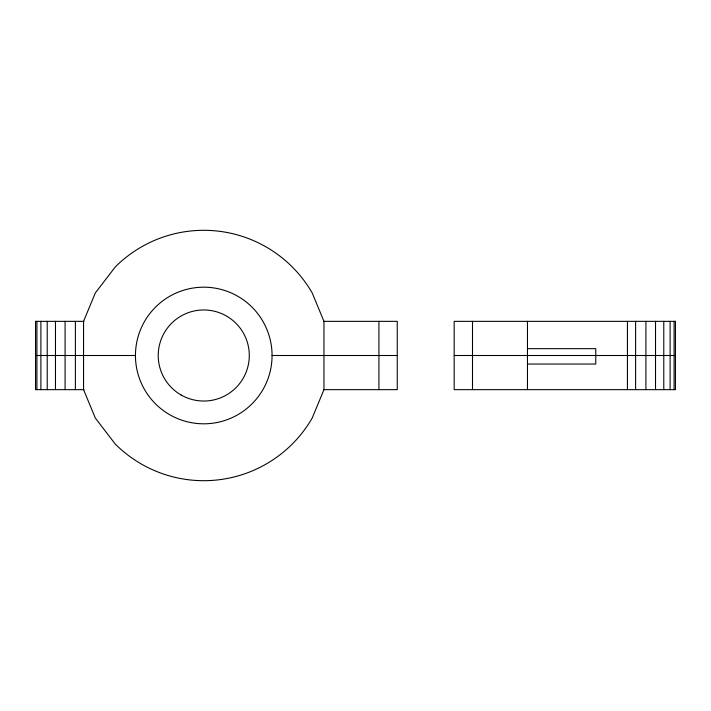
<?xml version="1.0" encoding="UTF-8"?>
<svg xmlns="http://www.w3.org/2000/svg" width="711" height="711" viewBox="0 0 711 711"><rect width="100%" height="100%" fill="white"/><g stroke="black" fill="none" stroke-linecap="round" stroke-linejoin="round"><path stroke-width="1.07" d="M323.958 389.655L312.182 418.095A125.189 125.189 0 0 1 115.235 444.02L95.336 418.095L83.56 389.655L83.56 321.345L95.336 292.905L115.235 266.981A125.189 125.189 0 0 1 312.182 292.905L323.958 321.345L323.958 389.655L397.253 389.655L397.253 321.345L323.958 321.345M83.934 321.345L35.55 321.345L35.55 389.655L83.934 389.655M527.464 348.666L595.765 348.666L595.765 364.041L527.464 364.041M35.55 355.5L135.454 355.5M272.064 355.5A68.3 68.3 0 0 0 169.609 296.345A68.3 68.3 0 0 0 169.609 414.655A68.3 68.3 0 0 0 272.064 355.5L397.253 355.5M454.169 355.5L675.45 355.5M674.09 321.345L674.09 389.655M670.109 321.345L670.109 389.655M663.781 321.345L663.781 389.655M655.524 321.345L655.524 389.655M645.917 321.345L645.917 389.655M635.607 321.345L635.607 389.655M627.44 321.345L627.44 389.655M527.464 321.345L527.464 389.655M472.495 321.345L472.495 389.655M378.927 321.345L378.927 389.655M75.393 321.345L75.393 389.655M65.083 321.345L65.083 389.655M55.476 321.345L55.476 389.655M47.219 321.345L47.219 389.655M40.891 321.345L40.891 389.655M36.91 321.345L36.91 389.655M675.45 321.345L454.169 321.345L454.169 389.655L675.45 389.655L675.45 321.345M180.994 394.934A45.531 45.531 0 0 0 249.294 355.5A45.531 45.531 0 0 0 180.994 316.066A45.531 45.531 0 0 0 180.994 394.934"/></g></svg>
